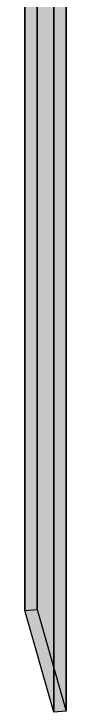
# Model space of a CAD drawing. Header units: millimetres. Extents: x 50 to 612415, y 2 to 4150.
# Drawn here: x 508476.4 to 508483, y 1658.4 to 1770.9 of the extents above; entities that cross this region are included whole.
import ezdxf

# ---------------------------------------------------------------- set-up
doc = ezdxf.new("R2010")
doc.units = ezdxf.units.MM
doc.layers.add('HATCH', color=8, linetype='Continuous', lineweight=9)
doc.layers.add('OUTLINE', color=7, linetype='Continuous', lineweight=25)

msp = doc.modelspace()

# ---------------------------------------------------------------- hatches: boundary and pattern name
at = {"layer": 'HATCH', "true_color": 0x5c7681}
for points in [[(508476.356, 1674.727), (508478.34, 1674.868), (508478.34, 2574.226), (508476.356, 2574.084)], [(508483.015, 1658.506), (508481.03, 1658.365), (508481.03, 2557.722), (508483.015, 2557.864)]]:
    msp.add_hatch(color=155, dxfattribs=at).paths.add_polyline_path(points)
at = {"layer": 'HATCH', "true_color": 0x576f79}
for points in [[(508481.03, 1658.365), (508476.356, 1674.727), (508476.356, 2574.084), (508481.03, 2557.722)], [(508478.34, 1674.868), (508483.015, 1658.506), (508483.015, 2557.864), (508478.34, 2574.226)]]:
    msp.add_hatch(color=147, dxfattribs=at).paths.add_polyline_path(points)
at = {"layer": 'HATCH', "true_color": 0x617c87}
for points in [[(508481.03, 1658.365), (508476.356, 1674.727), (508478.34, 1674.868)], [(508483.015, 1658.506), (508481.03, 1658.365), (508478.34, 1674.868)]]:
    msp.add_hatch(color=145, dxfattribs=at).paths.add_polyline_path(points)

# ---------------------------------------------------------------- linework, layer by layer
at = {"layer": 'OUTLINE', "color": 139, "true_color": 0x42544a}
for p, q in [((508476.356, 2574.084), (508476.356, 1674.727)), ((508476.356, 1674.727), (508476.356, 2574.084)), ((508478.34, 1674.868), (508478.34, 2574.226)), ((508478.34, 2574.226), (508478.34, 1674.868)), ((508483.015, 1658.506), (508483.015, 2557.864)), ((508483.015, 2557.864), (508483.015, 1658.506)), ((508481.03, 2557.722), (508481.03, 1658.365)), ((508481.03, 1658.365), (508481.03, 2557.722)), ((508476.356, 1674.727), (508478.34, 1674.868)), ((508476.356, 1674.727), (508478.34, 1674.868)), ((508481.03, 1658.365), (508476.356, 1674.727)), ((508481.03, 1658.365), (508476.356, 1674.727)), ((508478.34, 1674.868), (508483.015, 1658.506)), ((508478.34, 1674.868), (508483.015, 1658.506)), ((508483.015, 1658.506), (508481.03, 1658.365)), ((508483.015, 1658.506), (508481.03, 1658.365))]:
    msp.add_line(p, q, dxfattribs=at)

doc.saveas('drawing.dxf')
